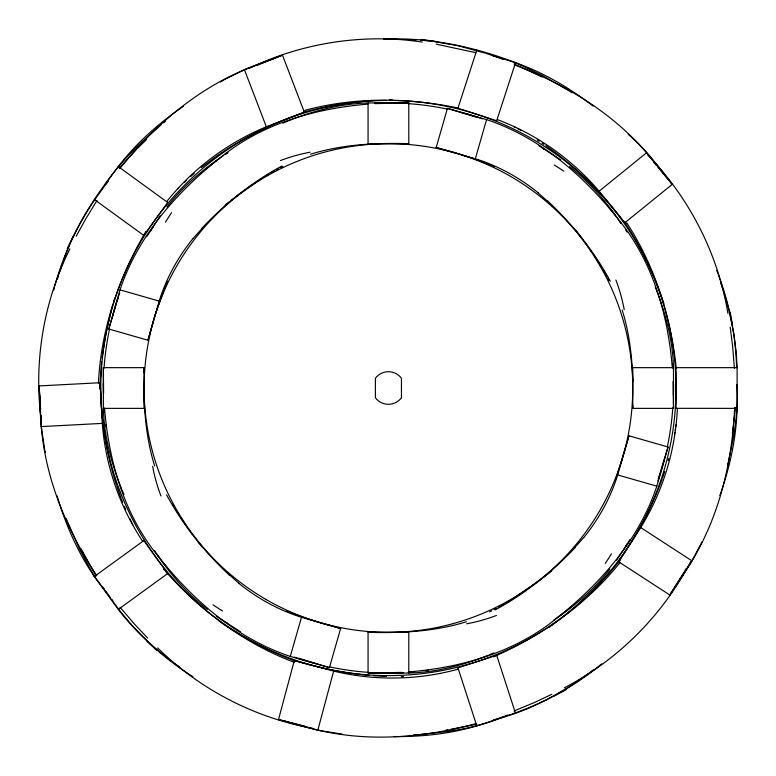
<?xml version="1.0" encoding="UTF-8"?>
<svg xmlns="http://www.w3.org/2000/svg" width="776" height="776" viewBox="0 0 776 776"><rect width="100%" height="100%" fill="white"/><g stroke="black" fill="none" stroke-linecap="round" stroke-linejoin="round"><path stroke-width="1.16" d="M39.615 395.091L40.798 423.492L44.717 449.799M103.363 367.649L103.363 408.37L144.084 408.37L144.084 367.649L103.363 367.649L103.596 393.141M673.49 408.37L673.49 367.649L632.76 367.649L632.76 408.37L673.49 408.37L673.199 381.695M143.967 373.014L144.084 367.649M632.76 408.37L632.838 405.15M99.697 388.873L101.608 361.723M98.455 383.315C100.841 329.703 118.776 277.43 145.917 231.413M734.659 407.662C732.263 460.963 719.827 514.876 691.95 560.844L669.775 594.988L618.54 561.727L640.724 527.573C662.723 491.868 675.45 450.575 677.361 408.69M735.512 407.681L732.321 434.22M102.083 357.697L105.924 333.68L111.133 310.943M675.741 426.684L676.022 424.782M675.12 430.457L675.43 428.565M674.451 434.23L674.79 432.339M728.354 461.982C733.97 436.607 738.839 410.649 736.841 384.527M727.607 465.057L728.101 463.01M53.719 290.234L54.592 286.897M116.633 302.756L108.795 329.005L147.944 340.227L155.006 315.172L163.629 290.748M627.6 440.826L628.909 435.782L668.058 447.005L658.261 478.87M305.007 726.171L278.506 719.546L294.317 660.541L333.651 671.085C374.401 680.979 417.604 680.319 458.044 669.193M278.506 719.546L317.85 730.09L333.651 671.085M627.328 441.825L616.891 475.591M111.395 309.964L112.452 306.054M54.892 285.801C63.448 254.169 77.716 224.157 96.457 197.308M668.175 460.605L668.786 458.422M108.795 329.005L120.018 289.855C138.71 233.605 180.274 188.015 226.737 152.639C267.245 122.094 317.927 108.262 367.853 104.129M147.944 340.227L159.167 301.088C166.287 278.215 178.102 256.905 193.166 238.31M301.505 617.269L340.645 628.492L329.422 667.632L290.282 656.409L301.505 617.269C278.632 610.14 257.331 598.325 238.736 583.271M538.117 192.749C519.522 177.685 498.221 165.87 475.349 158.75L436.199 147.518L447.422 108.378L477.036 117.38M475.349 158.75L486.571 119.601L447.422 108.378M583.688 537.7C598.742 519.105 610.557 497.804 617.686 474.931L628.909 435.782M408.991 671.89C459.799 667.729 511.355 653.353 552.231 621.809C597.733 586.598 638.473 541.6 656.835 486.154L668.058 447.005M113.568 302.165L114.722 298.294M57.443 279.156L58.472 275.849M59.151 273.637L60.169 270.329M514.944 64.524L515.545 62.672L491.247 55.145M476.813 50.091L457.937 108.184L496.669 120.765L515.545 62.672C473.632 46.57 428.73 36.986 383.713 39.169M664.072 473.593L664.789 471.439M60.547 269.253L63.147 261.687M719.837 495.563C729.809 467.559 736.308 438.139 737.113 408.37L737.113 367.649L736.317 353.507L733.921 334.301L729.081 310.904M117.011 301.641L118.194 298.275M662.568 477.89L663.693 474.67M662.18 478.957C651.549 508.406 636.194 535.944 618.54 561.727M615.455 479.471L616.532 476.561M63.516 260.6C76.32 222.916 99.444 190.004 124.141 159.226C141.232 138.768 161.612 121.25 183.563 106.196M496.446 121.308L496.669 120.765M702.183 541.619L690.514 563.638L674.78 587.306M164.017 289.797L165.191 286.936M165.579 285.975L167.616 281.251M69.888 248.873C43.32 302.077 33.368 363.071 41.429 421.979M76.203 236.253L85.379 219.511L96.99 200.518M689.602 563.599L690.572 561.824M684.868 570.797L686.052 568.692M689.127 564.482C661.016 616.881 617.114 660.376 564.346 687.798M684.267 571.844L669.775 594.988M146.664 236.67L160.225 215.874M630.19 539.339L616.619 560.146M102.442 189.16C117.525 164.105 138.982 143.851 160.991 124.946M97.126 196.338L101.966 189.616M119.873 167.723L118.301 166.578L167.713 202.487L143.783 235.429L94.362 199.519M105.526 184.853L108.465 181.07M620.257 562.241C587.025 603.971 542.114 635.573 493.468 656.855M620.674 559.399C603.98 580.623 584.638 599.712 563.522 616.513M119.863 168.596C153.134 126.886 194.892 90.579 244.459 69.772L282.474 55.183L304.367 112.21L266.352 126.798C227.562 142.745 193.001 168.673 166.83 201.44M166.986 206.891C182.602 186.958 201.867 170.07 222.916 156.063M609.868 569.118C594.775 588.363 576.316 604.785 556.101 618.482M119.194 168.082L136.004 149.875M201.372 228.755C224.72 204.001 251.647 182.292 281.659 166.132M575.472 547.255C552.134 572.009 525.197 593.727 495.195 609.887M177.374 189.208L178.713 187.84M137.371 148.478L146.635 139.476M184.193 182.486L186.667 180.187M190.847 176.394L194.252 173.426M225.118 205.126L228.794 202.119M551.736 570.893L548.06 573.9M163.561 122.812L165.288 121.395M601.74 663.849C575.375 685.78 544.946 702.707 512.538 713.901M599.12 191.187L646.592 152.746L672.22 184.387L624.748 222.838L599.12 191.187C571.97 159.235 536.633 134.364 497.387 119.601M201.217 167.645L214.806 157.402M230.647 200.635L232.499 199.17M544.345 576.84L546.207 575.375M560.34 619.005L562.726 617.133M559.535 619.626L554.704 623.273M234.371 197.725L255.314 182.806M542.482 578.285L513.14 598.616M588.984 673.102L593.126 669.96M588.15 673.723L576.393 682.065M95.933 575.346L94.362 576.49L110.444 597.889M144.278 540.271L94.362 576.49L118.301 609.432C132.657 628.123 149.807 644.546 168.47 658.892M118.301 609.432L167.713 573.532L143.783 540.581M551.445 625.65L553.889 623.875M548.991 627.406L550.63 626.242M215.728 156.742L219.472 154.152M553.938 619.946L555.383 618.976M220.413 153.512C246.322 135.936 274.927 122.686 304.367 112.21M575.549 682.628L567.887 687.623M225.826 154.123L228.028 152.688M257.409 181.429L258.806 180.517M259.504 180.061L261.599 178.722M220.578 82.004L224.157 79.763M224.875 79.317L247.263 68.366L274.966 58.122M512.441 599.053L506.806 602.486M567.023 688.157L546.265 699.991L528.747 708.216L515.545 713.338L476.813 725.919C449.915 733.863 421.737 736.899 393.742 736.54M265.819 176.084L267.924 174.794M272.163 172.282L274.297 171.05M502.557 604.96L504.681 603.728M501.849 605.358L498.279 607.346M276.431 169.847L278.565 168.664M280.718 167.5L282.871 166.365M493.972 609.645L496.136 608.51M489.637 611.857L491.809 610.76M551.823 694.297L534.548 702.445L514.003 710.981M248.892 68.482C302.436 42.651 363.507 33.232 422.328 42.069M257.137 65.388L259.339 64.408M260.445 63.923L282.474 55.183M282.881 123.151L287.576 121.172M489.278 654.837L493.972 652.868M504.875 716.18L507.611 715.084M288.526 120.804L292.31 119.31M488.327 655.206C463.029 665.391 436.141 672.317 408.787 673.064L368.066 673.064L368.066 632.343L408.787 632.343L408.787 673.064M500.307 717.936L503.954 716.539M293.25 118.932C317.151 109.814 342.41 103.644 368.066 102.946L408.787 102.946L408.787 143.667L368.066 143.667L368.066 102.946M499.395 718.295C474.514 728.509 447.587 731.875 421.009 734.319M511.433 714.289L497.882 718.644M476.212 724.066L476.813 725.919L457.937 667.826L496.669 655.245L515.545 713.338M310.478 154.249C342.177 144.326 375.797 142.784 408.787 143.667M466.376 621.76C434.676 631.683 401.056 633.226 368.066 632.343M493.293 719.973L496.737 718.974M303.173 112.297C326.929 105.72 351.431 101.898 376.04 100.473M475.62 723.678C424.511 737.617 369.793 742.302 317.85 730.09M305.21 110.231C355.156 96.835 408.263 97.533 458.655 108.126M476.968 724.183L450.749 729.353M445.928 730.1L447.849 729.799M413.627 734.833L417.857 734.562M375.012 103.606L408.787 102.946M401.842 672.404L368.066 673.064M40.653 409.573L39.149 385.924L100.153 382.723L102.277 423.395C105.468 465.202 119.436 506.088 142.512 541.105M39.149 385.924L41.283 426.587L102.277 423.395M401.289 676.604L403.559 676.546M389.174 99.978L392.19 99.939M735.163 408.37L737.113 408.37L675.44 408.331M737.113 367.649L676.032 367.649L676.032 408.37M386.516 676.468L373.983 675.789M409.195 39.634L415.975 39.964M341.818 734.048L317.898 730.284L290.534 722.96M420.476 40.216L429.4 40.953M369.425 675.421C343.943 673.151 318.829 667.748 294.317 660.541M431.243 41.06L458.189 45.774L485.204 53.146M436.277 44.174L475.746 52.661M313.504 728.518C254.994 717.975 200.053 689.67 157.664 647.95M436.199 147.518L456.278 153.066M340.645 628.492L320.566 622.944M329.422 667.632L298.692 658.242M120.018 289.855L159.167 301.088M617.686 474.931L656.835 486.154M457.277 153.376L475.038 159.196M319.576 622.643L301.815 616.813M486.329 53.515L489.714 54.63M486.571 119.601C542.831 138.293 588.412 179.857 623.788 226.32C654.333 266.828 668.165 317.5 672.307 367.436M290.282 656.409C234.022 637.726 188.432 596.152 153.056 549.699C122.521 509.182 108.679 458.509 104.547 408.574M287.372 721.932L289.487 722.621M490.839 55.018L494.215 56.182M282.881 720.4L286.315 721.583M495.34 56.58L498.716 57.802M294.356 662.335C244.702 643.74 201.003 611.061 165.821 571.708M476.008 159.546L490.451 165.162M295.986 614.679L300.836 616.464M296.248 661.501C270.3 651.869 245.623 638.92 222.693 623.448M514.11 64.796C564.065 83.536 611.498 112.035 646.592 152.746M499.841 58.219L503.207 59.48M295.025 614.301L286.402 610.848M514.391 63.991L542.114 76.999M491.402 165.569L494.234 166.791M513.993 126.701L515.691 127.584M517.398 128.457L520.774 130.261M240.414 631.712L216.291 616.202M538.932 145.752L560.563 159.808M569.274 90.996L542.55 75.621L515.545 62.672C543.646 72.604 569.565 87.969 593.136 106.089M570.215 91.597L572.096 92.8M192.972 676.74C161.893 657.311 134.84 631.654 113.306 602.03M537.293 140.029L539.194 141.261M640.724 527.573L691.95 560.844M542.036 143.124L543.918 144.385M218.522 620.596L221.849 622.885M545.78 145.675C576.287 166.636 602.263 193.573 624.748 222.838M175.046 663.839L179.256 666.856M170.914 660.764L172.563 661.996M569.535 166.568C589.712 182.37 606.745 201.896 620.858 223.216M207.318 609.441C187.142 593.65 170.109 574.114 155.995 552.793M628.24 134.364C642.363 146.247 654.129 160.7 665.158 175.454M547.672 200.955C572.436 224.303 594.144 251.23 610.305 281.242M229.172 575.055C204.418 551.717 182.709 524.78 166.549 494.768M147.615 638.056L134.529 624.147L120.057 607.239M647.805 155.093C689.641 198.278 718.043 254.004 727.907 313.349M653.877 162.562L656.292 165.249M657.883 167.044L672.22 184.387M163.309 568.798L164.56 570.263M111.666 599.402L112.927 600.915M201.052 545.79L202.536 547.643M575.792 230.22L582.951 239.6M198.142 542.055L199.597 543.928M584.338 241.501L588.412 247.214M191.138 532.608L192.506 534.509M111.22 599.14L112.607 601.07M188.442 528.795L189.78 530.706M110.531 598.18L105.778 591.312M589.731 249.135L591.04 251.046M187.113 526.885L180.488 516.932M154.55 550.611L155.51 552.066M96.767 575.617C67.376 531.085 45.745 480.16 41.283 426.587M593.621 254.887L596.366 259.087M103.121 587.316L104.45 589.323M626.892 223.032C655.06 266.381 670.813 317.112 676.313 368.309M625.408 223.401C639.405 244.925 650.88 268.06 659.862 292.096M596.812 259.785L597.714 261.182M598.15 261.89L600.343 265.392M178.257 513.421L179.14 514.827M176.501 510.618L177.811 512.723M600.779 266.1L601.633 267.507M96.069 576.102L80.84 548.409M602.903 269.621L604.97 273.162M172.699 504.264L173.95 506.388M605.377 273.87L606.58 276.004M607.763 278.147L608.927 280.301M131.532 522.18L132.822 524.741M129.854 518.737L131.115 521.317M124.344 506.359L125.673 509.483M121.987 489.792L123.956 494.487M65.97 518.174L79.482 548.952L94.362 576.49C77.513 551.92 65.475 524.304 57.084 495.786M655.254 287.159C665.624 312.738 672.724 339.946 673.49 367.649M119.349 483.176L121.599 488.851M716.675 270.368L717.936 273.579M121.415 499.007L122.637 502.179M244.459 69.772L266.352 126.798M718.333 274.655L719.536 277.866M119 482.226C110.056 458.616 104.052 433.677 103.363 408.37M121.007 497.95L116.846 486.193M660.211 293.047L662.258 298.76M719.915 278.943C730.177 307.199 735.697 337.114 736.628 367.145M720.526 282.415L723.174 290.272M662.588 299.711L663.887 303.532M116.487 485.116C108.058 459.266 103.334 432.3 101.307 405.217M723.484 291.262L724.726 295.19M622.177 310.06C629.452 333.263 632.236 357.649 632.838 381.889M154.666 465.959C147.091 441.748 144.375 416.275 143.948 390.988M725.308 297.16L727.277 304.037M727.548 305.017L728.839 309.925M457.791 667.253L457.937 667.826M44.921 450.623L45.328 452.253M730.216 327.268L732.631 346.212L734.397 368.387M41.293 415.567L41.574 417.973M101.219 404.16L100.463 391.356M100.424 390.279L100.153 382.723M156.655 650.404A821.231 492.285 -81.3 0 1 146.509 640.617M67.25 248.66A821.231 492.285 -9.3 0 1 73.429 235.991M421.717 39.527A821.629 492.644 62.7 0 1 435.675 41.477M303.668 111.579A687.313 408.215 59.3 0 1 305.599 111.055M730.138 311.981A821.629 492.644 -45.3 0 1 732.592 325.862M625.126 221.975A687.313 408.215 -48.7 0 1 626.232 223.653M566.354 689.515A821.231 492.285 26.7 0 1 553.909 696.15M389.6 100.405A287.605 287.605 0 0 1 637.503 531.812A287.605 287.605 0 0 1 139.942 532.821A287.605 287.605 0 0 1 386.079 100.414M673.403 381.016A285.064 285.064 0 0 1 673.403 394.994M672.802 407.817A285.064 285.064 0 0 1 667.341 446.86M664.353 459.576A285.064 285.064 0 0 1 657.922 480.907M627.018 543.995A285.064 285.064 0 0 1 625.728 545.955M571.737 606.308A285.064 285.064 0 0 1 557.895 617.221M428.4 670.251A285.064 285.064 0 0 1 426.014 670.58M414.035 671.909A285.064 285.064 0 0 1 408.234 672.375M403.578 672.666A285.064 285.064 0 0 1 373.275 672.666M368.619 672.375A285.064 285.064 0 0 1 329.577 666.923M315.706 663.635A285.064 285.064 0 0 1 294.424 657.127M227.562 623.341A285.064 285.064 0 0 1 224.671 621.333M167.121 567.683A285.064 285.064 0 0 1 162.747 562.163M160.613 559.36A285.064 285.064 0 0 1 156.451 553.676M106.011 426.79A285.064 285.064 0 0 1 105.701 424.404M104.411 412.463A285.064 285.064 0 0 1 104.052 407.817M103.402 392.666A285.064 285.064 0 0 1 103.402 383.344M104.052 368.202A285.064 285.064 0 0 1 109.503 329.15M112.491 316.433A285.064 285.064 0 0 1 119.698 292.901M150.476 231.035A285.064 285.064 0 0 1 153.085 227.145M205.116 169.701A285.064 285.064 0 0 1 218.948 158.789M224.671 154.676A285.064 285.064 0 0 1 227.562 152.668M374.439 103.286A285.064 285.064 0 0 1 402.414 103.286M408.234 103.635A285.064 285.064 0 0 1 447.277 109.086M461.148 112.374A285.064 285.064 0 0 1 482.43 118.893M542.385 148.1A285.064 285.064 0 0 1 544.413 149.409M609.732 208.337A285.064 285.064 0 0 1 614.815 214.777M619.025 220.433A285.064 285.064 0 0 1 621.081 223.294M625.728 230.065A285.064 285.064 0 0 1 627.018 232.014M672.433 363.556A285.064 285.064 0 0 1 672.802 368.202M611.391 553.851A641.063 366.815 60.6 0 1 605.261 563.386M496.436 615.446A597.18 314.125 80.6 0 1 466.715 623.788M583.562 537.603A766.378 405.295 36.9 0 1 575.171 547.012M222.586 610.974A641.063 366.815 -29.4 0 1 213.051 604.843M160.981 496.019A597.18 314.125 -9.4 0 1 152.639 466.298M238.824 583.145A766.378 405.295 -53.1 0 1 229.424 574.754M165.453 222.159A641.063 366.815 60.6 0 1 171.583 212.634M280.417 160.564A597.18 314.125 80.6 0 1 310.128 152.222M193.282 238.407A766.378 405.295 36.9 0 1 201.682 228.998M554.268 165.036A641.063 366.815 -29.4 0 1 563.803 171.166M615.872 280A597.18 314.125 -9.4 0 1 624.214 309.711M538.02 192.865A766.378 405.295 -53.1 0 1 547.429 201.256M401.454 397.778L401.454 378.232A16.286 16.286 0 0 0 375.39 378.232L375.39 397.778A16.286 16.286 0 0 0 401.454 397.778M266.255 599.606A244.333 244.333 0 0 0 632.76 388.01A244.333 244.333 0 0 0 266.255 176.404A244.333 244.333 0 0 0 266.255 599.606"/></g></svg>
